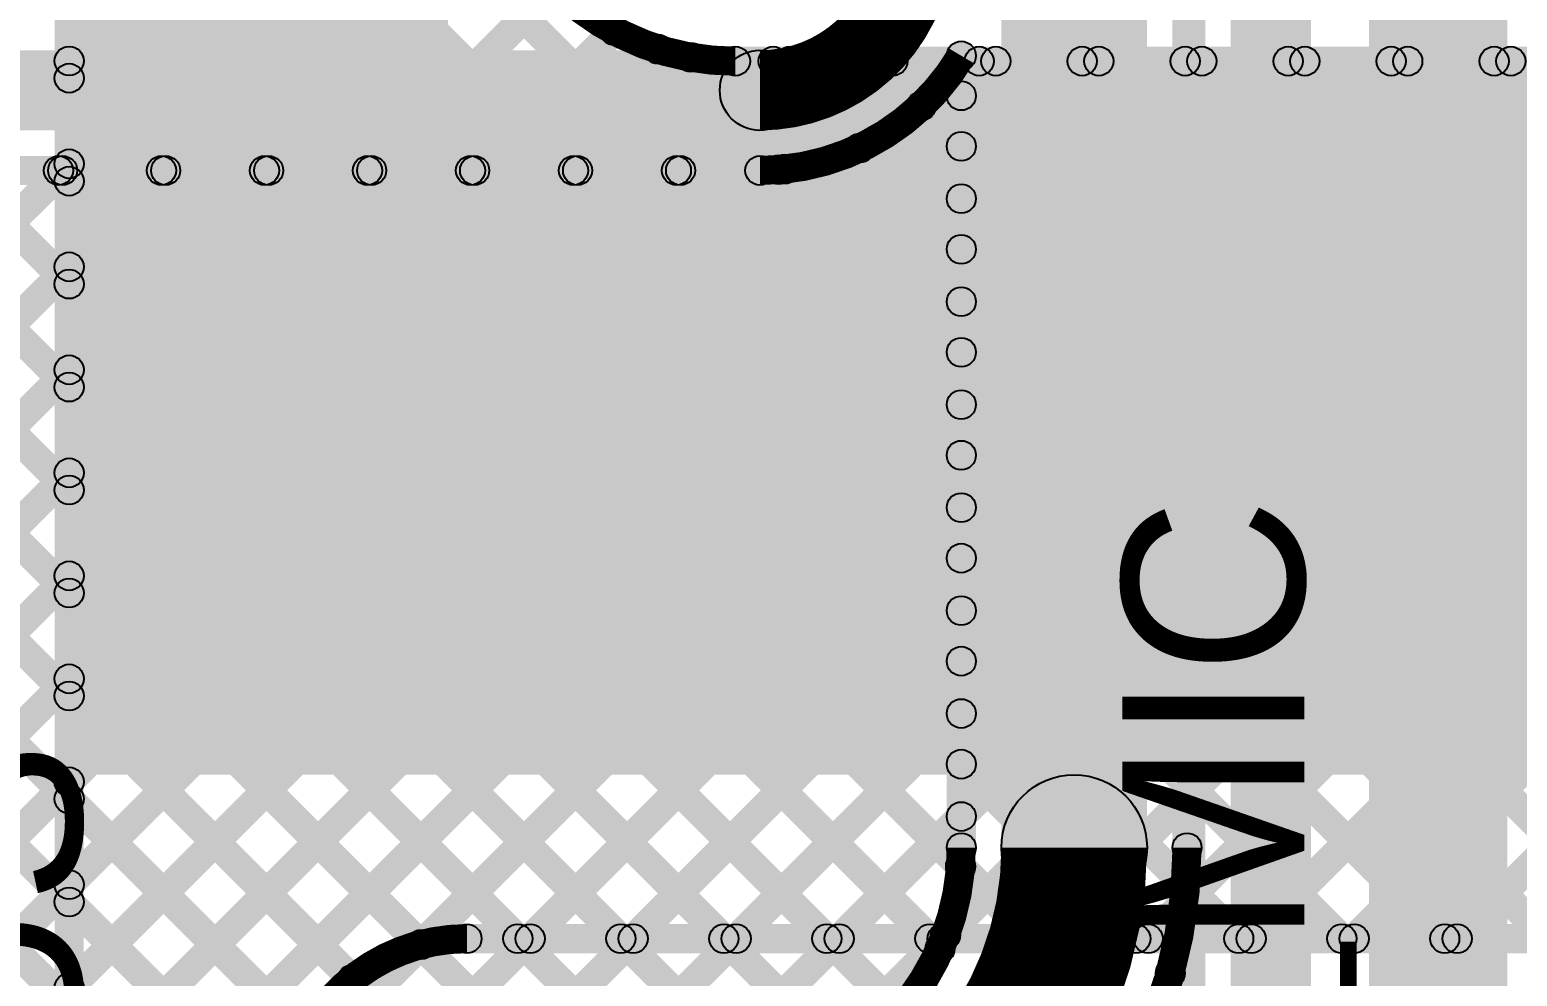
# Model space of a CAD drawing. Header units: millimetres. Extents: x -0.24 to 2.5, y 0 to 2.55.
# Drawn here: x 1.0302 to 1.4387, y 1.2167 to 1.4766 of the extents above; entities that cross this region are included whole.
import ezdxf

# ---------------------------------------------------------------- set-up
doc = ezdxf.new("R2010")
doc.units = ezdxf.units.MM
doc.header["$MEASUREMENT"] = 0
for name, color, linetype in [('BottomLayer', 5, 'Continuous'), ('TopLayer', 1, 'Continuous'), ('TopOverlay', 2, 'Continuous')]:
    doc.layers.add(name, color=color, linetype=linetype)

msp = doc.modelspace()

# ---------------------------------------------------------------- hatches: boundary and pattern name
at = {"layer": 'BottomLayer'}
for points in [[(1.398, 0.744), (1.436, 0.744), (1.436, 2.182), (1.398, 2.182)], [(1.382, 1.138), (1.36, 1.138), (1.36, 1.807), (1.382, 1.807)], [(1.353, 1.14246), (1.345, 1.14246), (1.345, 1.80097), (1.353, 1.80097)], [(1.337, 1.252), (1.297, 1.252), (1.297, 1.766), (1.337, 1.766)], [(1.352, 1.252), (1.344, 1.252), (1.344, 1.766), (1.352, 1.766)], [(0.875, 1.449), (0.875, 1.471), (1.23069, 1.471), (1.23069, 1.449)], [(1.29, 1.252), (1.282, 1.252), (1.282, 1.4695), (1.29, 1.4695)], [(1.01331, 1.18017), (1.00765, 1.18583), (1.28317, 1.46135), (1.28883, 1.45569)], [(1.27213, 1.45284), (1.27779, 1.45849), (1.28883, 1.44745), (1.28317, 1.4418)], [(1.25535, 1.44134), (1.261, 1.447), (1.28883, 1.41917), (1.28317, 1.41351)], [(0.83483, 1.02998), (0.82917, 1.03564), (1.23473, 1.4412), (1.24039, 1.43554)], [(0.83483, 1.19968), (0.82917, 1.20534), (1.06466, 1.44083), (1.07032, 1.43517)], [(0.83483, 1.1714), (0.82917, 1.17706), (1.09294, 1.44083), (1.0986, 1.43517)], [(0.83483, 1.08655), (0.82917, 1.0922), (1.1778, 1.44083), (1.18345, 1.43517)], [(0.83483, 1.14312), (0.82917, 1.14877), (1.12123, 1.44083), (1.12688, 1.43517)], [(0.83483, 1.11483), (0.82917, 1.12049), (1.14951, 1.44083), (1.15517, 1.43517)], [(0.83483, 1.22797), (0.82917, 1.23363), (1.03637, 1.44083), (1.04203, 1.43517)], [(0.83483, 1.08655), (0.82917, 1.0922), (1.1778, 1.44083), (1.18345, 1.43517)], [(0.83483, 1.05826), (0.82917, 1.06392), (1.20608, 1.44083), (1.21174, 1.43517)], [(0.86598, 1.43472), (0.87164, 1.44038), (1.12619, 1.18583), (1.12054, 1.18017)], [(0.875, 1.434), (0.875, 1.442), (1.23069, 1.442), (1.23069, 1.434)], [(0.89382, 1.43517), (0.89948, 1.44083), (1.15448, 1.18583), (1.14882, 1.18017)], [(0.9221, 1.43517), (0.92776, 1.44083), (1.18276, 1.18583), (1.1771, 1.18017)], [(0.95039, 1.43517), (0.95605, 1.44083), (1.21105, 1.18583), (1.20539, 1.18017)], [(0.97867, 1.43517), (0.98433, 1.44083), (1.23713, 1.18803), (1.23147, 1.18238)], [(1.00696, 1.43517), (1.01261, 1.44083), (1.25684, 1.1966), (1.25119, 1.19094)], [(1.03524, 1.43517), (1.0409, 1.44083), (1.27203, 1.2097), (1.26637, 1.20404)], [(1.06353, 1.43517), (1.06918, 1.44083), (1.28298, 1.22703), (1.27732, 1.22137)], [(1.09181, 1.43517), (1.09747, 1.44083), (1.28863, 1.24966), (1.28298, 1.244)], [(1.12009, 1.43517), (1.12575, 1.44083), (1.28883, 1.27775), (1.28317, 1.27209)], [(1.14838, 1.43517), (1.15403, 1.44083), (1.28883, 1.30603), (1.28317, 1.30038)], [(1.17666, 1.43517), (1.18232, 1.44083), (1.28883, 1.33432), (1.28317, 1.32866)], [(1.20495, 1.43517), (1.2106, 1.44083), (1.28883, 1.3626), (1.28317, 1.35695)], [(1.23302, 1.43538), (1.23868, 1.44104), (1.28883, 1.39089), (1.28317, 1.38523)], [(0.84608, 1.42635), (0.85173, 1.432), (1.09791, 1.18583), (1.09225, 1.18017)], [(1.04159, 1.18017), (1.03593, 1.18583), (1.28317, 1.43307), (1.28883, 1.42741)], [(0.83339, 1.41075), (0.83905, 1.4164), (1.06962, 1.18583), (1.06397, 1.18017)], [(1.06987, 1.18017), (1.06422, 1.18583), (1.28317, 1.40478), (1.28883, 1.39913)], [(1.09816, 1.18017), (1.0925, 1.18583), (1.28317, 1.3765), (1.28883, 1.37084)], [(1.12644, 1.18017), (1.12079, 1.18583), (1.28317, 1.34821), (1.28883, 1.34256)], [(1.15473, 1.18017), (1.14907, 1.18583), (1.28317, 1.31993), (1.28883, 1.31427)], [(1.18301, 1.18017), (1.17736, 1.18583), (1.28317, 1.29164), (1.28883, 1.28599)], [(1.2113, 1.18017), (1.20564, 1.18583), (1.28317, 1.26336), (1.28883, 1.2577)], [(1.24392, 1.18452), (1.23827, 1.19017), (1.27883, 1.23073), (1.28448, 1.22508)], [(1.34056, 1.21471), (1.34621, 1.22036), (1.35183, 1.21475), (1.34617, 1.20909)]]:
    msp.add_hatch(color=5, dxfattribs=at).paths.add_polyline_path(points)
h = msp.add_hatch(color=5, dxfattribs=at)
edge = h.paths.add_edge_path()
edge.add_arc((1.23069, 1.46), 0.011, 0, 360)
h = msp.add_hatch(color=5, dxfattribs=at)
edge = h.paths.add_edge_path()
edge.add_arc((1.23069, 1.46), 0.011, 0, 360)
h = msp.add_hatch(color=5, dxfattribs=at)
edge = h.paths.add_edge_path()
edge.add_arc((1.286, 1.4695), 0.004, 0, 360)
h = msp.add_hatch(color=5, dxfattribs=at)
edge = h.paths.add_edge_path()
edge.add_arc((1.286, 1.4695), 0.004, 0, 360)
h = msp.add_hatch(color=5, dxfattribs=at)
edge = h.paths.add_edge_path()
edge.add_arc((1.286, 1.45852), 0.004, 0, 360)
h = msp.add_hatch(color=5, dxfattribs=at)
edge = h.paths.add_edge_path()
edge.add_arc((1.27496, 1.45566), 0.004, 0, 360)
h = msp.add_hatch(color=5, dxfattribs=at)
edge = h.paths.add_edge_path()
edge.add_arc((1.25817, 1.44417), 0.004, 0, 360)
h = msp.add_hatch(color=5, dxfattribs=at)
edge = h.paths.add_edge_path()
edge.add_arc((1.286, 1.44463), 0.004, 0, 360)
h = msp.add_hatch(color=5, dxfattribs=at)
edge = h.paths.add_edge_path()
edge.add_arc((1.23585, 1.43821), 0.004, 0, 360)
h = msp.add_hatch(color=5, dxfattribs=at)
edge = h.paths.add_edge_path()
edge.add_arc((1.23756, 1.43837), 0.004, 0, 360)
h = msp.add_hatch(color=5, dxfattribs=at)
edge = h.paths.add_edge_path()
edge.add_arc((1.03807, 1.438), 0.004, 0, 360)
h = msp.add_hatch(color=5, dxfattribs=at)
edge = h.paths.add_edge_path()
edge.add_arc((1.0392, 1.438), 0.004, 0, 360)
h = msp.add_hatch(color=5, dxfattribs=at)
edge = h.paths.add_edge_path()
edge.add_arc((1.06635, 1.438), 0.004, 0, 360)
h = msp.add_hatch(color=5, dxfattribs=at)
edge = h.paths.add_edge_path()
edge.add_arc((1.06749, 1.438), 0.004, 0, 360)
h = msp.add_hatch(color=5, dxfattribs=at)
edge = h.paths.add_edge_path()
edge.add_arc((1.09464, 1.438), 0.004, 0, 360)
h = msp.add_hatch(color=5, dxfattribs=at)
edge = h.paths.add_edge_path()
edge.add_arc((1.09577, 1.438), 0.004, 0, 360)
h = msp.add_hatch(color=5, dxfattribs=at)
edge = h.paths.add_edge_path()
edge.add_arc((1.12292, 1.438), 0.004, 0, 360)
h = msp.add_hatch(color=5, dxfattribs=at)
edge = h.paths.add_edge_path()
edge.add_arc((1.12406, 1.438), 0.004, 0, 360)
h = msp.add_hatch(color=5, dxfattribs=at)
edge = h.paths.add_edge_path()
edge.add_arc((1.1512, 1.438), 0.004, 0, 360)
h = msp.add_hatch(color=5, dxfattribs=at)
edge = h.paths.add_edge_path()
edge.add_arc((1.15234, 1.438), 0.004, 0, 360)
h = msp.add_hatch(color=5, dxfattribs=at)
edge = h.paths.add_edge_path()
edge.add_arc((1.17949, 1.438), 0.004, 0, 360)
h = msp.add_hatch(color=5, dxfattribs=at)
edge = h.paths.add_edge_path()
edge.add_arc((1.18062, 1.438), 0.004, 0, 360)
h = msp.add_hatch(color=5, dxfattribs=at)
edge = h.paths.add_edge_path()
edge.add_arc((1.18062, 1.438), 0.004, 0, 360)
h = msp.add_hatch(color=5, dxfattribs=at)
edge = h.paths.add_edge_path()
edge.add_arc((1.20777, 1.438), 0.004, 0, 360)
h = msp.add_hatch(color=5, dxfattribs=at)
edge = h.paths.add_edge_path()
edge.add_arc((1.20891, 1.438), 0.004, 0, 360)
h = msp.add_hatch(color=5, dxfattribs=at)
edge = h.paths.add_edge_path()
edge.add_arc((1.23069, 1.438), 0.004, 0, 360)
h = msp.add_hatch(color=5, dxfattribs=at)
edge = h.paths.add_edge_path()
edge.add_arc((1.23069, 1.438), 0.004, 0, 360)
h = msp.add_hatch(color=5, dxfattribs=at)
edge = h.paths.add_edge_path()
edge.add_arc((1.286, 1.43024), 0.004, 0, 360)
h = msp.add_hatch(color=5, dxfattribs=at)
edge = h.paths.add_edge_path()
edge.add_arc((1.286, 1.41634), 0.004, 0, 360)
h = msp.add_hatch(color=5, dxfattribs=at)
edge = h.paths.add_edge_path()
edge.add_arc((1.286, 1.40195), 0.004, 0, 360)
h = msp.add_hatch(color=5, dxfattribs=at)
edge = h.paths.add_edge_path()
edge.add_arc((1.286, 1.38806), 0.004, 0, 360)
h = msp.add_hatch(color=5, dxfattribs=at)
edge = h.paths.add_edge_path()
edge.add_arc((1.286, 1.37367), 0.004, 0, 360)
h = msp.add_hatch(color=5, dxfattribs=at)
edge = h.paths.add_edge_path()
edge.add_arc((1.286, 1.35977), 0.004, 0, 360)
h = msp.add_hatch(color=5, dxfattribs=at)
edge = h.paths.add_edge_path()
edge.add_arc((1.286, 1.34539), 0.004, 0, 360)
h = msp.add_hatch(color=5, dxfattribs=at)
edge = h.paths.add_edge_path()
edge.add_arc((1.286, 1.33149), 0.004, 0, 360)
h = msp.add_hatch(color=5, dxfattribs=at)
edge = h.paths.add_edge_path()
edge.add_arc((1.286, 1.3171), 0.004, 0, 360)
h = msp.add_hatch(color=5, dxfattribs=at)
edge = h.paths.add_edge_path()
edge.add_arc((1.286, 1.3032), 0.004, 0, 360)
h = msp.add_hatch(color=5, dxfattribs=at)
edge = h.paths.add_edge_path()
edge.add_arc((1.286, 1.28882), 0.004, 0, 360)
h = msp.add_hatch(color=5, dxfattribs=at)
edge = h.paths.add_edge_path()
edge.add_arc((1.286, 1.27492), 0.004, 0, 360)
h = msp.add_hatch(color=5, dxfattribs=at)
edge = h.paths.add_edge_path()
edge.add_arc((1.317, 1.252), 0.02, 0, 360)
h = msp.add_hatch(color=5, dxfattribs=at)
edge = h.paths.add_edge_path()
edge.add_arc((1.317, 1.252), 0.02, 0, 360)
h = msp.add_hatch(color=5, dxfattribs=at)
edge = h.paths.add_edge_path()
edge.add_arc((1.286, 1.26053), 0.004, 0, 360)
h = msp.add_hatch(color=5, dxfattribs=at)
edge = h.paths.add_edge_path()
edge.add_arc((1.286, 1.252), 0.004, 0, 360)
h = msp.add_hatch(color=5, dxfattribs=at)
edge = h.paths.add_edge_path()
edge.add_arc((1.286, 1.252), 0.004, 0, 360)
h = msp.add_hatch(color=5, dxfattribs=at)
edge = h.paths.add_edge_path()
edge.add_arc((1.348, 1.252), 0.004, 0, 360)
h = msp.add_hatch(color=5, dxfattribs=at)
edge = h.paths.add_edge_path()
edge.add_arc((1.348, 1.252), 0.004, 0, 360)
h = msp.add_hatch(color=5, dxfattribs=at)
edge = h.paths.add_edge_path()
edge.add_arc((1.28581, 1.24683), 0.004, 0, 360)
h = msp.add_hatch(color=5, dxfattribs=at)
edge = h.paths.add_edge_path()
edge.add_arc((1.28166, 1.2279), 0.004, 0, 360)
h = msp.add_hatch(color=5, dxfattribs=at)
edge = h.paths.add_edge_path()
edge.add_arc((1.28015, 1.2242), 0.004, 0, 360)
h = msp.add_hatch(color=5, dxfattribs=at)
edge = h.paths.add_edge_path()
edge.add_arc((1.34339, 1.21754), 0.004, 0, 360)
at = {"layer": 'TopLayer'}
for points in [[(1.041, 1.272), (1.145, 1.272), (1.145, 1.591), (1.041, 1.591)], [(1.05481, 1.5853), (1.06047, 1.59096), (1.4216, 1.22983), (1.41595, 1.22417)], [(1.04383, 1.46525), (1.03817, 1.47091), (1.15117, 1.58391), (1.15683, 1.57825)], [(1.04017, 1.57166), (1.04583, 1.57732), (1.39332, 1.22983), (1.38766, 1.22417)], [(1.04383, 1.43697), (1.03817, 1.44263), (1.15117, 1.55563), (1.15683, 1.54997)], [(1.04017, 1.54338), (1.04583, 1.54903), (1.36503, 1.22983), (1.35938, 1.22417)], [(1.39672, 1.22417), (1.39106, 1.22983), (1.71142, 1.55018), (1.71707, 1.54453)], [(1.045, 1.088), (1.037, 1.088), (1.037, 1.534), (1.045, 1.534)], [(1.04383, 1.40868), (1.03817, 1.41434), (1.15227, 1.52844), (1.15793, 1.52279)], [(1.03817, 1.51709), (1.04383, 1.52275), (1.33675, 1.22983), (1.33109, 1.22417)], [(1.425, 1.22417), (1.41935, 1.22983), (1.71142, 1.5219), (1.71707, 1.51624)], [(1.31186, 1.22417), (1.30621, 1.22983), (1.59121, 1.51483), (1.59686, 1.50917)], [(1.34015, 1.22417), (1.33449, 1.22983), (1.61949, 1.51483), (1.62515, 1.50917)], [(1.36843, 1.22417), (1.36278, 1.22983), (1.64706, 1.51412), (1.65272, 1.50846)], [(1.04383, 1.3804), (1.03817, 1.38606), (1.15961, 1.5075), (1.16527, 1.50184)], [(1.03817, 1.48881), (1.04383, 1.49447), (1.30847, 1.22983), (1.30281, 1.22417)], [(1.04383, 1.35212), (1.03817, 1.35777), (1.1717, 1.4913), (1.17735, 1.48564)], [(1.04383, 1.32383), (1.03817, 1.32949), (1.18791, 1.47923), (1.19357, 1.47357)], [(1.04383, 1.29555), (1.03817, 1.3012), (1.20888, 1.47191), (1.21454, 1.46626)], [(1.04383, 1.21069), (1.03817, 1.21635), (1.29265, 1.47083), (1.29831, 1.46517)], [(1.04383, 1.18241), (1.03817, 1.18807), (1.32093, 1.47083), (1.32659, 1.46517)], [(1.04383, 1.23898), (1.03817, 1.24464), (1.26436, 1.47083), (1.27002, 1.46517)], [(1.04383, 1.26726), (1.03817, 1.27292), (1.23608, 1.47083), (1.24174, 1.46517)], [(1.04383, 1.26726), (1.03817, 1.27292), (1.23608, 1.47083), (1.24174, 1.46517)], [(1.04383, 1.15413), (1.03817, 1.15978), (1.34922, 1.47083), (1.35487, 1.46517)], [(1.14057, 1.22258), (1.13491, 1.22824), (1.3775, 1.47083), (1.38316, 1.46517)], [(1.17044, 1.22417), (1.16479, 1.22983), (1.40579, 1.47083), (1.41144, 1.46517)], [(1.19873, 1.22417), (1.19307, 1.22983), (1.43407, 1.47083), (1.43973, 1.46517)], [(1.19994, 1.46847), (1.20559, 1.47412), (1.44989, 1.22983), (1.44423, 1.22417)], [(1.22701, 1.22417), (1.22136, 1.22983), (1.46236, 1.47083), (1.46801, 1.46517)], [(1.22398, 1.464), (1.22398, 1.472), (1.51293, 1.472), (1.51293, 1.464)], [(1.23151, 1.46517), (1.23717, 1.47083), (1.47817, 1.22983), (1.47251, 1.22417)], [(1.2553, 1.22417), (1.24964, 1.22983), (1.49064, 1.47083), (1.4963, 1.46517)], [(1.2598, 1.46517), (1.26545, 1.47083), (1.50645, 1.22983), (1.5008, 1.22417)], [(1.28358, 1.22417), (1.27792, 1.22983), (1.52027, 1.47218), (1.52593, 1.46652)], [(1.28808, 1.46517), (1.29374, 1.47083), (1.53474, 1.22983), (1.52908, 1.22417)], [(1.31637, 1.46517), (1.32202, 1.47083), (1.56302, 1.22983), (1.55737, 1.22417)], [(1.34465, 1.46517), (1.35031, 1.47083), (1.59131, 1.22983), (1.58565, 1.22417)], [(1.37294, 1.46517), (1.37859, 1.47083), (1.61959, 1.22983), (1.61394, 1.22417)], [(1.40122, 1.46517), (1.40688, 1.47083), (1.64788, 1.22983), (1.64222, 1.22417)], [(1.4295, 1.46517), (1.43516, 1.47083), (1.67616, 1.22983), (1.6705, 1.22417)], [(1.03817, 1.46053), (1.04383, 1.46618), (1.28018, 1.22983), (1.27453, 1.22417)], [(1.041, 1.272), (1.705, 1.272), (1.705, 1.466), (1.041, 1.466)], [(1.03817, 1.43224), (1.04383, 1.4379), (1.2519, 1.22983), (1.24624, 1.22417)], [(1.03817, 1.40396), (1.04383, 1.40961), (1.22361, 1.22983), (1.21796, 1.22417)], [(1.03817, 1.37567), (1.04383, 1.38133), (1.19533, 1.22983), (1.18967, 1.22417)], [(1.03817, 1.34739), (1.04383, 1.35305), (1.16705, 1.22983), (1.16139, 1.22417)], [(1.03817, 1.3191), (1.04383, 1.32476), (1.1404, 1.22819), (1.13474, 1.22254)], [(1.03817, 1.29082), (1.04383, 1.29648), (1.12162, 1.21869), (1.11596, 1.21303)], [(1.03817, 1.26254), (1.04383, 1.26819), (1.10886, 1.20316), (1.1032, 1.19751)], [(1.03817, 1.23425), (1.04383, 1.23991), (1.10309, 1.18065), (1.09743, 1.175)], [(1.15025, 1.223), (1.15025, 1.231), (1.99351, 1.231), (1.99351, 1.223)]]:
    msp.add_hatch(color=1, dxfattribs=at).paths.add_polyline_path(points)
h = msp.add_hatch(color=1, dxfattribs=at)
edge = h.paths.add_edge_path()
edge.add_arc((1.19074, 1.4764), 0.004, 0, 360)
h = msp.add_hatch(color=1, dxfattribs=at)
edge = h.paths.add_edge_path()
edge.add_arc((1.20276, 1.47129), 0.004, 0, 360)
h = msp.add_hatch(color=1, dxfattribs=at)
edge = h.paths.add_edge_path()
edge.add_arc((1.041, 1.46808), 0.004, 0, 360)
h = msp.add_hatch(color=1, dxfattribs=at)
edge = h.paths.add_edge_path()
edge.add_arc((1.21171, 1.46908), 0.004, 0, 360)
h = msp.add_hatch(color=1, dxfattribs=at)
edge = h.paths.add_edge_path()
edge.add_arc((1.22398, 1.468), 0.004, 0, 360)
h = msp.add_hatch(color=1, dxfattribs=at)
edge = h.paths.add_edge_path()
edge.add_arc((1.22398, 1.468), 0.004, 0, 360)
h = msp.add_hatch(color=1, dxfattribs=at)
edge = h.paths.add_edge_path()
edge.add_arc((1.23434, 1.468), 0.004, 0, 360)
h = msp.add_hatch(color=1, dxfattribs=at)
edge = h.paths.add_edge_path()
edge.add_arc((1.23891, 1.468), 0.004, 0, 360)
h = msp.add_hatch(color=1, dxfattribs=at)
edge = h.paths.add_edge_path()
edge.add_arc((1.23891, 1.468), 0.004, 0, 360)
h = msp.add_hatch(color=1, dxfattribs=at)
edge = h.paths.add_edge_path()
edge.add_arc((1.26263, 1.468), 0.004, 0, 360)
h = msp.add_hatch(color=1, dxfattribs=at)
edge = h.paths.add_edge_path()
edge.add_arc((1.26719, 1.468), 0.004, 0, 360)
h = msp.add_hatch(color=1, dxfattribs=at)
edge = h.paths.add_edge_path()
edge.add_arc((1.29091, 1.468), 0.004, 0, 360)
h = msp.add_hatch(color=1, dxfattribs=at)
edge = h.paths.add_edge_path()
edge.add_arc((1.29548, 1.468), 0.004, 0, 360)
h = msp.add_hatch(color=1, dxfattribs=at)
edge = h.paths.add_edge_path()
edge.add_arc((1.31919, 1.468), 0.004, 0, 360)
h = msp.add_hatch(color=1, dxfattribs=at)
edge = h.paths.add_edge_path()
edge.add_arc((1.32376, 1.468), 0.004, 0, 360)
h = msp.add_hatch(color=1, dxfattribs=at)
edge = h.paths.add_edge_path()
edge.add_arc((1.34748, 1.468), 0.004, 0, 360)
h = msp.add_hatch(color=1, dxfattribs=at)
edge = h.paths.add_edge_path()
edge.add_arc((1.35205, 1.468), 0.004, 0, 360)
h = msp.add_hatch(color=1, dxfattribs=at)
edge = h.paths.add_edge_path()
edge.add_arc((1.37576, 1.468), 0.004, 0, 360)
h = msp.add_hatch(color=1, dxfattribs=at)
edge = h.paths.add_edge_path()
edge.add_arc((1.38033, 1.468), 0.004, 0, 360)
h = msp.add_hatch(color=1, dxfattribs=at)
edge = h.paths.add_edge_path()
edge.add_arc((1.40405, 1.468), 0.004, 0, 360)
h = msp.add_hatch(color=1, dxfattribs=at)
edge = h.paths.add_edge_path()
edge.add_arc((1.40861, 1.468), 0.004, 0, 360)
h = msp.add_hatch(color=1, dxfattribs=at)
edge = h.paths.add_edge_path()
edge.add_arc((1.43233, 1.468), 0.004, 0, 360)
h = msp.add_hatch(color=1, dxfattribs=at)
edge = h.paths.add_edge_path()
edge.add_arc((1.4369, 1.468), 0.004, 0, 360)
h = msp.add_hatch(color=1, dxfattribs=at)
edge = h.paths.add_edge_path()
edge.add_arc((1.041, 1.46335), 0.004, 0, 360)
h = msp.add_hatch(color=1, dxfattribs=at)
edge = h.paths.add_edge_path()
edge.add_arc((1.041, 1.4398), 0.004, 0, 360)
h = msp.add_hatch(color=1, dxfattribs=at)
edge = h.paths.add_edge_path()
edge.add_arc((1.041, 1.43507), 0.004, 0, 360)
h = msp.add_hatch(color=1, dxfattribs=at)
edge = h.paths.add_edge_path()
edge.add_arc((1.041, 1.41151), 0.004, 0, 360)
h = msp.add_hatch(color=1, dxfattribs=at)
edge = h.paths.add_edge_path()
edge.add_arc((1.041, 1.40679), 0.004, 0, 360)
h = msp.add_hatch(color=1, dxfattribs=at)
edge = h.paths.add_edge_path()
edge.add_arc((1.041, 1.38323), 0.004, 0, 360)
h = msp.add_hatch(color=1, dxfattribs=at)
edge = h.paths.add_edge_path()
edge.add_arc((1.041, 1.3785), 0.004, 0, 360)
h = msp.add_hatch(color=1, dxfattribs=at)
edge = h.paths.add_edge_path()
edge.add_arc((1.041, 1.35494), 0.004, 0, 360)
h = msp.add_hatch(color=1, dxfattribs=at)
edge = h.paths.add_edge_path()
edge.add_arc((1.041, 1.35022), 0.004, 0, 360)
h = msp.add_hatch(color=1, dxfattribs=at)
edge = h.paths.add_edge_path()
edge.add_arc((1.041, 1.32666), 0.004, 0, 360)
h = msp.add_hatch(color=1, dxfattribs=at)
edge = h.paths.add_edge_path()
edge.add_arc((1.041, 1.32193), 0.004, 0, 360)
h = msp.add_hatch(color=1, dxfattribs=at)
edge = h.paths.add_edge_path()
edge.add_arc((1.041, 1.29838), 0.004, 0, 360)
h = msp.add_hatch(color=1, dxfattribs=at)
edge = h.paths.add_edge_path()
edge.add_arc((1.041, 1.29365), 0.004, 0, 360)
h = msp.add_hatch(color=1, dxfattribs=at)
edge = h.paths.add_edge_path()
edge.add_arc((1.041, 1.27009), 0.004, 0, 360)
h = msp.add_hatch(color=1, dxfattribs=at)
edge = h.paths.add_edge_path()
edge.add_arc((1.041, 1.27009), 0.004, 0, 360)
h = msp.add_hatch(color=1, dxfattribs=at)
edge = h.paths.add_edge_path()
edge.add_arc((1.041, 1.26536), 0.004, 0, 360)
h = msp.add_hatch(color=1, dxfattribs=at)
edge = h.paths.add_edge_path()
edge.add_arc((1.041, 1.24181), 0.004, 0, 360)
h = msp.add_hatch(color=1, dxfattribs=at)
edge = h.paths.add_edge_path()
edge.add_arc((1.041, 1.23708), 0.004, 0, 360)
h = msp.add_hatch(color=1, dxfattribs=at)
edge = h.paths.add_edge_path()
edge.add_arc((1.15025, 1.227), 0.004, 0, 360)
h = msp.add_hatch(color=1, dxfattribs=at)
edge = h.paths.add_edge_path()
edge.add_arc((1.15025, 1.227), 0.004, 0, 360)
h = msp.add_hatch(color=1, dxfattribs=at)
edge = h.paths.add_edge_path()
edge.add_arc((1.16422, 1.227), 0.004, 0, 360)
h = msp.add_hatch(color=1, dxfattribs=at)
edge = h.paths.add_edge_path()
edge.add_arc((1.16761, 1.227), 0.004, 0, 360)
h = msp.add_hatch(color=1, dxfattribs=at)
edge = h.paths.add_edge_path()
edge.add_arc((1.1925, 1.227), 0.004, 0, 360)
h = msp.add_hatch(color=1, dxfattribs=at)
edge = h.paths.add_edge_path()
edge.add_arc((1.1959, 1.227), 0.004, 0, 360)
h = msp.add_hatch(color=1, dxfattribs=at)
edge = h.paths.add_edge_path()
edge.add_arc((1.22079, 1.227), 0.004, 0, 360)
h = msp.add_hatch(color=1, dxfattribs=at)
edge = h.paths.add_edge_path()
edge.add_arc((1.22418, 1.227), 0.004, 0, 360)
h = msp.add_hatch(color=1, dxfattribs=at)
edge = h.paths.add_edge_path()
edge.add_arc((1.24907, 1.227), 0.004, 0, 360)
h = msp.add_hatch(color=1, dxfattribs=at)
edge = h.paths.add_edge_path()
edge.add_arc((1.25247, 1.227), 0.004, 0, 360)
h = msp.add_hatch(color=1, dxfattribs=at)
edge = h.paths.add_edge_path()
edge.add_arc((1.27735, 1.227), 0.004, 0, 360)
h = msp.add_hatch(color=1, dxfattribs=at)
edge = h.paths.add_edge_path()
edge.add_arc((1.28075, 1.227), 0.004, 0, 360)
h = msp.add_hatch(color=1, dxfattribs=at)
edge = h.paths.add_edge_path()
edge.add_arc((1.30564, 1.227), 0.004, 0, 360)
h = msp.add_hatch(color=1, dxfattribs=at)
edge = h.paths.add_edge_path()
edge.add_arc((1.30904, 1.227), 0.004, 0, 360)
h = msp.add_hatch(color=1, dxfattribs=at)
edge = h.paths.add_edge_path()
edge.add_arc((1.33392, 1.227), 0.004, 0, 360)
h = msp.add_hatch(color=1, dxfattribs=at)
edge = h.paths.add_edge_path()
edge.add_arc((1.33732, 1.227), 0.004, 0, 360)
h = msp.add_hatch(color=1, dxfattribs=at)
edge = h.paths.add_edge_path()
edge.add_arc((1.3622, 1.227), 0.004, 0, 360)
h = msp.add_hatch(color=1, dxfattribs=at)
edge = h.paths.add_edge_path()
edge.add_arc((1.3656, 1.227), 0.004, 0, 360)
h = msp.add_hatch(color=1, dxfattribs=at)
edge = h.paths.add_edge_path()
edge.add_arc((1.39049, 1.227), 0.004, 0, 360)
h = msp.add_hatch(color=1, dxfattribs=at)
edge = h.paths.add_edge_path()
edge.add_arc((1.39389, 1.227), 0.004, 0, 360)
h = msp.add_hatch(color=1, dxfattribs=at)
edge = h.paths.add_edge_path()
edge.add_arc((1.41877, 1.227), 0.004, 0, 360)
h = msp.add_hatch(color=1, dxfattribs=at)
edge = h.paths.add_edge_path()
edge.add_arc((1.42217, 1.227), 0.004, 0, 360)
h = msp.add_hatch(color=1, dxfattribs=at)
edge = h.paths.add_edge_path()
edge.add_arc((1.13757, 1.22537), 0.004, 0, 360)
h = msp.add_hatch(color=1, dxfattribs=at)
edge = h.paths.add_edge_path()
edge.add_arc((1.13774, 1.22541), 0.004, 0, 360)
h = msp.add_hatch(color=1, dxfattribs=at)
edge = h.paths.add_edge_path()
edge.add_arc((1.041, 1.21352), 0.004, 0, 360)
h = msp.add_hatch(color=1, dxfattribs=at)
edge = h.paths.add_edge_path()
edge.add_arc((1.11879, 1.21586), 0.004, 0, 360)

# ---------------------------------------------------------------- linework, layer by layer
at = {"layer": 'BottomLayer'}
for points, const_width in [([(1.273, 1.50231, -0.414214), (1.23069, 1.46)], 0.022), ([(1.286, 1.4695, -0.264783), (1.23069, 1.438)], 0.008), ([(1.317, 1.252, -0.414214), (1.217, 1.152)], 0.04), ([(1.286, 1.252, -0.414214), (1.217, 1.183)], 0.008), ([(1.348, 1.252, -0.414214), (1.217, 1.121)], 0.008)]:
    msp.add_lwpolyline(points, format="xyb", dxfattribs=dict(at, const_width=const_width))
for centre, radius in [((1.23069, 1.46), 0.011), ((1.23069, 1.46), 0.011), ((1.286, 1.4695), 0.004), ((1.286, 1.4695), 0.004), ((1.286, 1.45852), 0.004), ((1.27496, 1.45566), 0.004), ((1.25817, 1.44417), 0.004), ((1.286, 1.44463), 0.004), ((1.23585, 1.43821), 0.004), ((1.23756, 1.43837), 0.004), ((1.03807, 1.438), 0.004), ((1.0392, 1.438), 0.004), ((1.06635, 1.438), 0.004), ((1.06749, 1.438), 0.004), ((1.09464, 1.438), 0.004), ((1.09577, 1.438), 0.004), ((1.12292, 1.438), 0.004), ((1.12406, 1.438), 0.004), ((1.1512, 1.438), 0.004), ((1.15234, 1.438), 0.004), ((1.17949, 1.438), 0.004), ((1.18062, 1.438), 0.004), ((1.18062, 1.438), 0.004), ((1.20777, 1.438), 0.004), ((1.20891, 1.438), 0.004), ((1.23069, 1.438), 0.004), ((1.23069, 1.438), 0.004), ((1.286, 1.43024), 0.004), ((1.286, 1.41634), 0.004), ((1.286, 1.40195), 0.004), ((1.286, 1.38806), 0.004), ((1.286, 1.37367), 0.004), ((1.286, 1.35977), 0.004), ((1.286, 1.34539), 0.004), ((1.286, 1.33149), 0.004), ((1.286, 1.3171), 0.004), ((1.286, 1.3032), 0.004), ((1.286, 1.28882), 0.004), ((1.286, 1.27492), 0.004), ((1.317, 1.252), 0.02), ((1.317, 1.252), 0.02), ((1.286, 1.26053), 0.004), ((1.286, 1.252), 0.004), ((1.286, 1.252), 0.004), ((1.348, 1.252), 0.004), ((1.348, 1.252), 0.004), ((1.28581, 1.24683), 0.004), ((1.28166, 1.2279), 0.004), ((1.28015, 1.2242), 0.004), ((1.34339, 1.21754), 0.004)]:
    msp.add_circle(centre, radius, dxfattribs=at)
at = {"layer": 'TopLayer', "const_width": 0.008}
for points in [[(1.22398, 1.468, -0.414214), (1.154, 1.53798)], [(1.10025, 1.177, -0.414214), (1.15025, 1.227)]]:
    msp.add_lwpolyline(points, format="xyb", dxfattribs=at)
at = {"layer": 'TopLayer'}
for centre in [(1.19074, 1.4764), (1.20276, 1.47129), (1.041, 1.46808), (1.21171, 1.46908), (1.22398, 1.468), (1.22398, 1.468), (1.23434, 1.468), (1.23891, 1.468), (1.23891, 1.468), (1.26263, 1.468), (1.26719, 1.468), (1.29091, 1.468), (1.29548, 1.468), (1.31919, 1.468), (1.32376, 1.468), (1.34748, 1.468), (1.35205, 1.468), (1.37576, 1.468), (1.38033, 1.468), (1.40405, 1.468), (1.40861, 1.468), (1.43233, 1.468), (1.4369, 1.468), (1.041, 1.46335), (1.041, 1.4398), (1.041, 1.43507), (1.041, 1.41151), (1.041, 1.40679), (1.041, 1.38323), (1.041, 1.3785), (1.041, 1.35494), (1.041, 1.35022), (1.041, 1.32666), (1.041, 1.32193), (1.041, 1.29838), (1.041, 1.29365), (1.041, 1.27009), (1.041, 1.27009), (1.041, 1.26536), (1.041, 1.24181), (1.041, 1.23708), (1.15025, 1.227), (1.15025, 1.227), (1.16422, 1.227), (1.16761, 1.227), (1.1925, 1.227), (1.1959, 1.227), (1.22079, 1.227), (1.22418, 1.227), (1.24907, 1.227), (1.25247, 1.227), (1.27735, 1.227), (1.28075, 1.227), (1.30564, 1.227), (1.30904, 1.227), (1.33392, 1.227), (1.33732, 1.227), (1.3622, 1.227), (1.3656, 1.227), (1.39049, 1.227), (1.39389, 1.227), (1.41877, 1.227), (1.42217, 1.227), (1.13757, 1.22537), (1.13774, 1.22541), (1.041, 1.21352), (1.11879, 1.21586)]:
    msp.add_circle(centre, 0.004, dxfattribs=at)

# ---------------------------------------------------------------- texts
at = {"layer": 'TopOverlay'}
for s, p in [('#O_MIC', (1.38018, 1.099)), ('VBUS', (1.0444, 1.099))]:
    msp.add_text(s, height=0.05, rotation=90, dxfattribs=at).set_placement(p)

doc.saveas('drawing.dxf')
